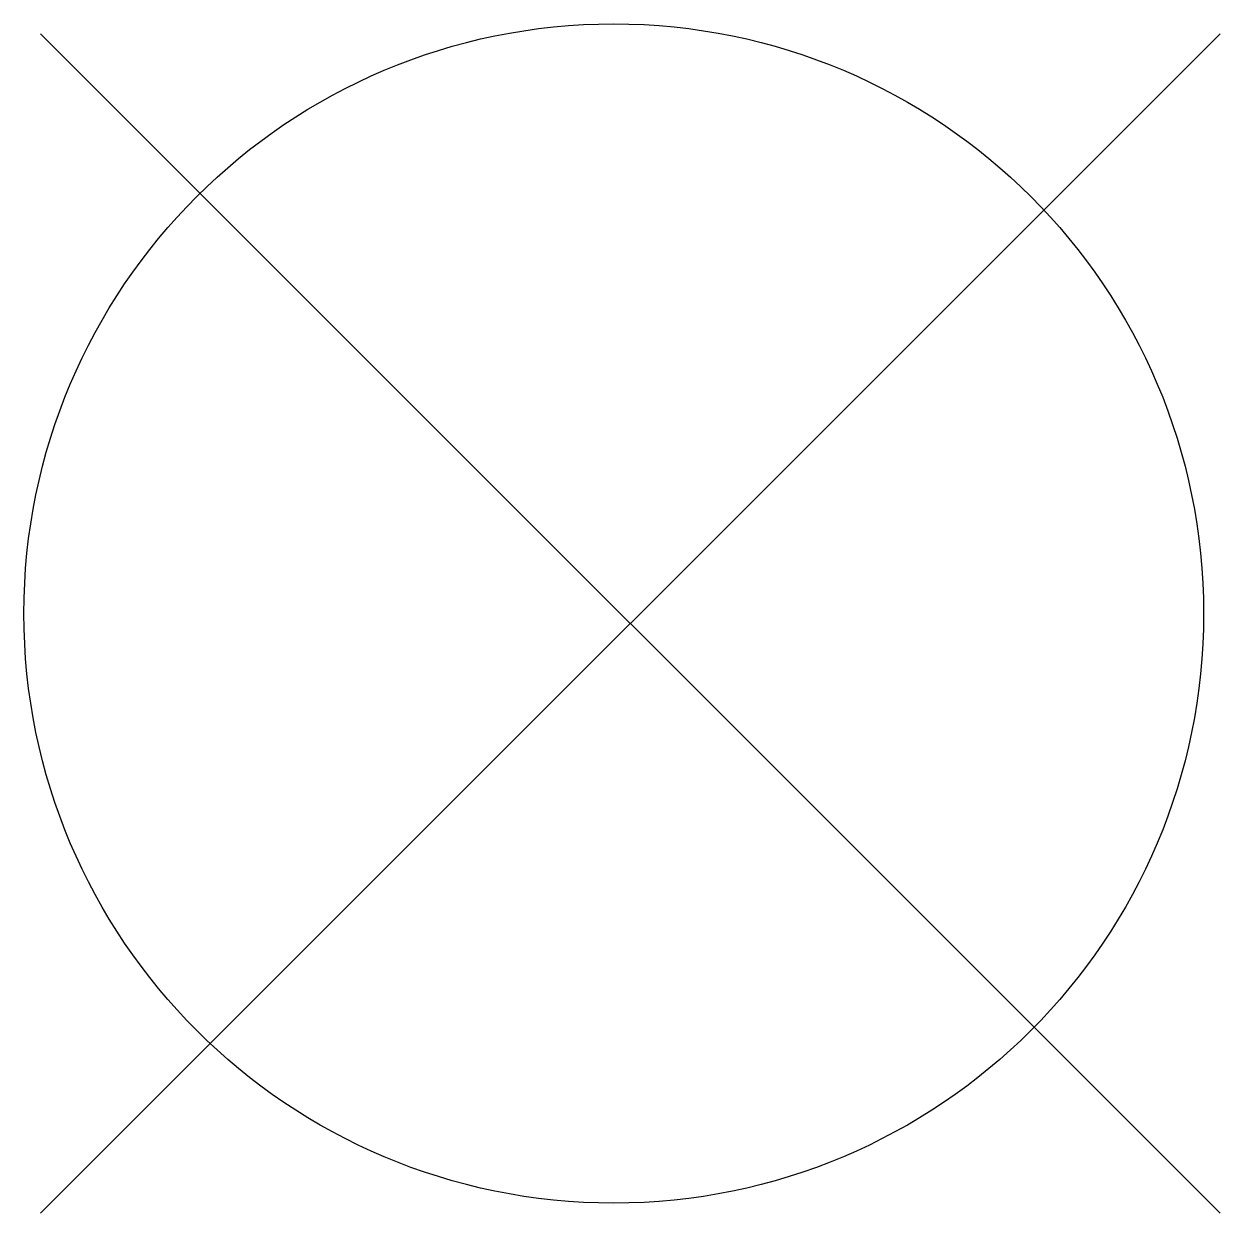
# Model space of a CAD drawing. Extents: x -2.6 to 2.53, y -2.53 to 2.58.
import ezdxf

# ---------------------------------------------------------------- set-up
doc = ezdxf.new("R2010")
doc.units = 0
doc.header["$LTSCALE"] = 10
doc.header["$MEASUREMENT"] = 0
doc.layers.get('0').update_dxf_attribs({"linetype": 'CONTINUOUS'})

msp = doc.modelspace()

# ---------------------------------------------------------------- linework, layer by layer
for p, q in [((-2.5339, 2.5339), (2.5339, -2.5339)), ((2.5339, 2.5339), (-2.5339, -2.5339))]:
    msp.add_line(p, q)
msp.add_circle((-0.0708, 0.0427), 2.5339)

doc.saveas('drawing.dxf')
